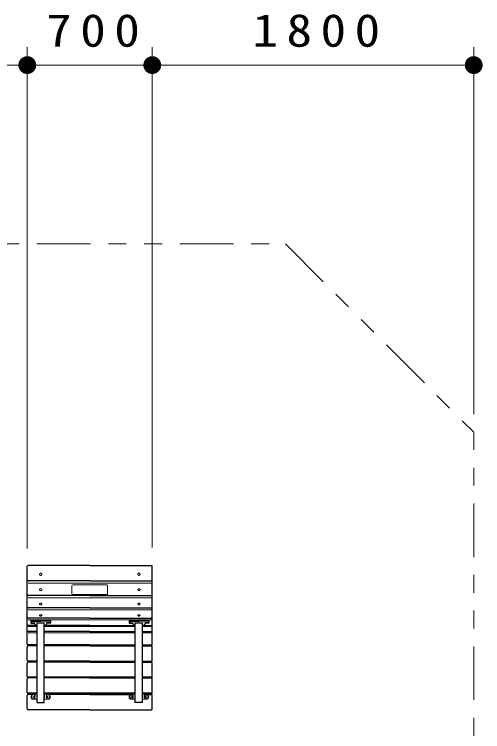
# Model space of a CAD drawing. Units: millimetres on the paper, with parts at other scales. Extents: x -365 to 0, y -12 to 257.
# Drawn here: x -60.06 to -33.84, y 130.44 to 170.58 of the extents above; entities that cross this region are included whole.
import ezdxf

# ---------------------------------------------------------------- set-up
doc = ezdxf.new("R2010")
doc.units = ezdxf.units.MM
doc.linetypes.add('USER3', pattern=[8, 3, -1, 1, -1, 1, -1])
doc.layers.add('LY_1', color=7, linetype='Continuous', lineweight=25)
doc.styles.add('ＭＳ ゴシック', font='')
doc.styles.get('ＭＳ ゴシック').set_extended_font_data('MS Gothic')

# ---------------------------------------------------------------- blocks, each defined once
blk = doc.blocks.new('filled_dot')
at = {"color": 0, "linetype": 'Continuous', "lineweight": -2, "const_width": 1.25}
blk.add_lwpolyline([(-0.625, 0, 1), (0.625, 0, 1)], format="xyb", close=True, dxfattribs=at)

msp = doc.modelspace()

# ---------------------------------------------------------------- linework, layer by layer
at = {"layer": 'LY_1', "lineweight": 13}
for p, q in [((-59.339, 140.69), (-59.339, 168.74)), ((-52.339, 140.74), (-52.339, 168.74)), ((-34.339, 148.196), (-34.339, 168.74)), ((-77.339, 167.74), (-59.339, 167.74)), ((-59.339, 167.74), (-52.339, 167.74)), ((-52.339, 167.74), (-34.339, 167.74)), ((-55.839, 138.742), (-59.289, 138.742)), ((-56.839, 138.155), (-56.839, 138.602)), ((-55.839, 138.652), (-56.789, 138.652)), ((-55.839, 138.742), (-52.389, 138.742)), ((-55.839, 138.652), (-54.889, 138.652)), ((-54.839, 138.155), (-54.839, 138.602)), ((-55.839, 138.105), (-56.789, 138.105)), ((-55.839, 138.105), (-54.889, 138.105)), ((-55.839, 137.933), (-59.289, 137.933)), ((-55.839, 137.933), (-52.389, 137.933)), ((-55.839, 137.253), (-59.289, 137.253)), ((-55.839, 137.253), (-52.389, 137.253)), ((-55.839, 136.689), (-59.289, 136.689)), ((-58.589, 136.576), (-59.138, 136.576)), ((-58.789, 136.51), (-58.389, 136.51)), ((-58.589, 136.576), (-58.04, 136.576)), ((-55.839, 136.689), (-52.389, 136.689)), ((-53.089, 136.576), (-53.638, 136.576)), ((-52.889, 136.51), (-53.289, 136.51)), ((-53.089, 136.576), (-52.54, 136.576)), ((-58.789, 136.327), (-59.289, 136.327)), ((-55.839, 136.327), (-58.389, 136.327)), ((-55.839, 136.327), (-53.289, 136.327)), ((-52.889, 136.327), (-52.389, 136.327)), ((-58.789, 135.975), (-59.289, 135.975)), ((-55.839, 135.975), (-58.389, 135.975)), ((-55.839, 135.975), (-53.289, 135.975)), ((-52.889, 135.975), (-52.389, 135.975)), ((-58.789, 133.505), (-59.289, 133.505)), ((-55.839, 133.505), (-58.389, 133.505)), ((-55.839, 133.505), (-53.289, 133.505)), ((-52.889, 133.505), (-52.389, 133.505)), ((-58.789, 132.618), (-59.289, 132.618)), ((-59.01, 132.509), (-58.965, 132.509)), ((-58.943, 132.267), (-58.943, 132.494)), ((-58.929, 132.523), (-58.919, 132.534)), ((-58.904, 132.45), (-58.904, 132.533)), ((-58.824, 132.549), (-58.883, 132.549)), ((-58.804, 132.53), (-58.804, 132.334)), ((-55.839, 132.618), (-58.389, 132.618)), ((-58.374, 132.53), (-58.374, 132.334)), ((-58.354, 132.549), (-58.295, 132.549)), ((-58.274, 132.45), (-58.274, 132.533)), ((-58.249, 132.523), (-58.259, 132.534)), ((-58.235, 132.267), (-58.235, 132.494)), ((-58.168, 132.509), (-58.213, 132.509)), ((-55.839, 132.618), (-53.289, 132.618)), ((-53.51, 132.509), (-53.465, 132.509)), ((-53.443, 132.267), (-53.443, 132.494)), ((-53.429, 132.523), (-53.419, 132.534)), ((-53.404, 132.45), (-53.404, 132.533)), ((-53.324, 132.549), (-53.383, 132.549)), ((-53.304, 132.53), (-53.304, 132.334)), ((-52.889, 132.618), (-52.389, 132.618)), ((-52.874, 132.53), (-52.874, 132.334)), ((-52.854, 132.549), (-52.795, 132.549)), ((-52.774, 132.45), (-52.774, 132.533)), ((-52.749, 132.523), (-52.759, 132.534)), ((-52.735, 132.267), (-52.735, 132.494)), ((-52.668, 132.509), (-52.713, 132.509)), ((-58.789, 132.251), (-59.01, 132.251)), ((-58.794, 132.39), (-58.789, 132.39)), ((-58.789, 132.324), (-58.794, 132.324)), ((-58.389, 132.39), (-58.384, 132.39)), ((-58.384, 132.324), (-58.389, 132.324)), ((-58.168, 132.251), (-58.389, 132.251)), ((-53.51, 132.251), (-53.289, 132.251)), ((-53.289, 132.39), (-53.294, 132.39)), ((-53.294, 132.324), (-53.289, 132.324)), ((-52.884, 132.39), (-52.889, 132.39)), ((-52.889, 132.324), (-52.884, 132.324)), ((-52.889, 132.251), (-52.668, 132.251))]:
    msp.add_line(p, q, dxfattribs=at)
at = {"layer": 'LY_1', "linetype": 'USER3', "lineweight": 13}
for p, q in [((-66.795, 157.74), (-44.883, 157.74)), ((-44.883, 157.74), (-34.339, 147.196)), ((-34.339, 124.209), (-34.339, 147.196))]:
    msp.add_line(p, q, dxfattribs=at)
at = {"layer": 'LY_1'}
for p, q in [((-55.839, 139.74), (-59.289, 139.74)), ((-55.839, 139.74), (-52.389, 139.74)), ((-59.339, 135.337), (-59.339, 139.69)), ((-52.339, 135.337), (-52.339, 139.69)), ((-55.839, 138.879), (-59.289, 138.879)), ((-55.839, 138.879), (-52.389, 138.879)), ((-55.839, 138.065), (-59.289, 138.065)), ((-55.839, 138.065), (-52.389, 138.065)), ((-55.839, 137.359), (-59.289, 137.359)), ((-55.839, 137.359), (-52.389, 137.359)), ((-55.839, 136.788), (-59.289, 136.788)), ((-59.139, 136.665), (-59.138, 136.529)), ((-59.139, 136.665), (-58.589, 136.665)), ((-59.118, 136.51), (-58.952, 136.51)), ((-58.917, 136.435), (-58.934, 136.498)), ((-58.789, 132.071), (-58.789, 136.51)), ((-58.039, 136.665), (-58.589, 136.665)), ((-58.389, 132.071), (-58.389, 136.51)), ((-58.261, 136.435), (-58.244, 136.498)), ((-58.061, 136.51), (-58.226, 136.51)), ((-58.039, 136.665), (-58.041, 136.529)), ((-55.839, 136.788), (-52.389, 136.788)), ((-53.639, 136.665), (-53.638, 136.529)), ((-53.639, 136.665), (-53.089, 136.665)), ((-53.618, 136.51), (-53.452, 136.51)), ((-53.417, 136.435), (-53.434, 136.498)), ((-53.289, 132.071), (-53.289, 136.51)), ((-52.539, 136.665), (-53.089, 136.665)), ((-52.889, 132.071), (-52.889, 136.51)), ((-52.761, 136.435), (-52.744, 136.498)), ((-52.561, 136.51), (-52.726, 136.51)), ((-52.539, 136.665), (-52.541, 136.529)), ((-58.789, 136.372), (-59.289, 136.372)), ((-58.789, 136.405), (-58.871, 136.405)), ((-58.389, 136.405), (-58.307, 136.405)), ((-55.839, 136.372), (-58.389, 136.372)), ((-55.839, 136.372), (-53.289, 136.372)), ((-53.289, 136.405), (-53.371, 136.405)), ((-52.889, 136.405), (-52.807, 136.405)), ((-52.889, 136.372), (-52.389, 136.372)), ((-58.789, 136.033), (-59.289, 136.033)), ((-55.839, 136.033), (-58.389, 136.033)), ((-55.839, 136.033), (-53.289, 136.033)), ((-52.889, 136.033), (-52.389, 136.033)), ((-58.789, 135.287), (-59.289, 135.287)), ((-55.839, 135.287), (-58.389, 135.287)), ((-55.839, 135.287), (-53.289, 135.287)), ((-52.889, 135.287), (-52.389, 135.287)), ((-59.339, 134.435), (-59.339, 135.185)), ((-58.789, 135.235), (-59.289, 135.235)), ((-55.839, 135.235), (-58.389, 135.235)), ((-55.839, 135.235), (-53.289, 135.235)), ((-52.889, 135.235), (-52.389, 135.235)), ((-52.339, 134.435), (-52.339, 135.185)), ((-59.339, 133.507), (-59.339, 134.276)), ((-58.789, 134.385), (-59.289, 134.385)), ((-58.789, 134.326), (-59.289, 134.326)), ((-55.839, 134.385), (-58.389, 134.385)), ((-55.839, 134.326), (-58.389, 134.326)), ((-55.839, 134.385), (-53.289, 134.385)), ((-55.839, 134.326), (-53.289, 134.326)), ((-52.889, 134.385), (-52.389, 134.385)), ((-52.889, 134.326), (-52.389, 134.326)), ((-52.339, 133.507), (-52.339, 134.276)), ((-59.339, 132.621), (-59.339, 133.39)), ((-58.789, 133.457), (-59.289, 133.457)), ((-58.789, 133.44), (-59.289, 133.44)), ((-55.839, 133.457), (-58.389, 133.457)), ((-55.839, 133.44), (-58.389, 133.44)), ((-55.839, 133.457), (-53.289, 133.457)), ((-55.839, 133.44), (-53.289, 133.44)), ((-52.889, 133.457), (-52.389, 133.457)), ((-52.889, 133.44), (-52.389, 133.44)), ((-52.339, 132.621), (-52.339, 133.39)), ((-58.789, 132.571), (-59.289, 132.571)), ((-58.941, 132.515), (-59.289, 132.515)), ((-55.839, 132.571), (-58.389, 132.571)), ((-55.839, 132.515), (-58.237, 132.515)), ((-55.839, 132.571), (-53.289, 132.571)), ((-55.839, 132.515), (-53.441, 132.515)), ((-52.889, 132.571), (-52.389, 132.571)), ((-52.737, 132.515), (-52.389, 132.515)), ((-59.339, 131.715), (-59.339, 132.465)), ((-52.339, 131.715), (-52.339, 132.465)), ((-58.789, 132.071), (-58.389, 132.071)), ((-52.889, 132.071), (-53.289, 132.071)), ((-55.839, 131.665), (-59.289, 131.665)), ((-55.839, 131.665), (-52.389, 131.665))]:
    msp.add_line(p, q, dxfattribs=at)
at = {"layer": 'LY_1', "lineweight": 13}
for points in [[(-58.654, 139.243), (-58.654, 139.238), (-58.653, 139.233), (-58.652, 139.228), (-58.65, 139.223), (-58.648, 139.218), (-58.645, 139.213), (-58.642, 139.209), (-58.639, 139.205), (-58.635, 139.201), (-58.631, 139.197), (-58.626, 139.194), (-58.622, 139.191), (-58.617, 139.189), (-58.611, 139.187), (-58.606, 139.185), (-58.6, 139.184), (-58.595, 139.183), (-58.589, 139.183), (-58.583, 139.183), (-58.578, 139.184), (-58.572, 139.185), (-58.567, 139.187), (-58.562, 139.189), (-58.557, 139.191), (-58.552, 139.194), (-58.547, 139.197), (-58.543, 139.201), (-58.539, 139.205), (-58.536, 139.209), (-58.533, 139.213), (-58.53, 139.218), (-58.528, 139.223), (-58.526, 139.228), (-58.525, 139.233), (-58.524, 139.238), (-58.524, 139.243), (-58.524, 139.249), (-58.525, 139.254), (-58.526, 139.259), (-58.528, 139.264), (-58.53, 139.269), (-58.533, 139.274), (-58.536, 139.278), (-58.539, 139.282), (-58.543, 139.286), (-58.547, 139.29), (-58.552, 139.293), (-58.557, 139.296), (-58.562, 139.298), (-58.567, 139.3), (-58.572, 139.302), (-58.578, 139.303), (-58.583, 139.304), (-58.589, 139.304), (-58.595, 139.304), (-58.6, 139.303), (-58.606, 139.302), (-58.611, 139.3), (-58.617, 139.298), (-58.622, 139.296), (-58.626, 139.293), (-58.631, 139.29), (-58.635, 139.286), (-58.639, 139.282), (-58.642, 139.278), (-58.645, 139.274), (-58.648, 139.269), (-58.65, 139.264), (-58.652, 139.259), (-58.653, 139.254), (-58.654, 139.249)], [(-53.024, 139.243), (-53.024, 139.249), (-53.025, 139.254), (-53.026, 139.259), (-53.028, 139.264), (-53.03, 139.269), (-53.033, 139.274), (-53.036, 139.278), (-53.039, 139.282), (-53.043, 139.286), (-53.047, 139.29), (-53.052, 139.293), (-53.057, 139.296), (-53.062, 139.298), (-53.067, 139.3), (-53.072, 139.302), (-53.078, 139.303), (-53.083, 139.304), (-53.089, 139.304), (-53.095, 139.304), (-53.1, 139.303), (-53.106, 139.302), (-53.111, 139.3), (-53.117, 139.298), (-53.122, 139.296), (-53.126, 139.293), (-53.131, 139.29), (-53.135, 139.286), (-53.139, 139.282), (-53.142, 139.278), (-53.145, 139.274), (-53.148, 139.269), (-53.15, 139.264), (-53.152, 139.259), (-53.153, 139.254), (-53.154, 139.249), (-53.154, 139.243), (-53.154, 139.238), (-53.153, 139.233), (-53.152, 139.228), (-53.15, 139.223), (-53.148, 139.218), (-53.145, 139.213), (-53.142, 139.209), (-53.139, 139.205), (-53.135, 139.201), (-53.131, 139.197), (-53.126, 139.194), (-53.122, 139.191), (-53.117, 139.189), (-53.111, 139.187), (-53.106, 139.185), (-53.1, 139.184), (-53.095, 139.183), (-53.089, 139.183), (-53.083, 139.183), (-53.078, 139.184), (-53.072, 139.185), (-53.067, 139.187), (-53.062, 139.189), (-53.057, 139.191), (-53.052, 139.194), (-53.047, 139.197), (-53.043, 139.201), (-53.039, 139.205), (-53.036, 139.209), (-53.033, 139.213), (-53.03, 139.218), (-53.028, 139.223), (-53.026, 139.228), (-53.025, 139.233), (-53.024, 139.238)], [(-58.654, 138.384), (-58.654, 138.379), (-58.653, 138.375), (-58.652, 138.37), (-58.65, 138.365), (-58.648, 138.361), (-58.645, 138.357), (-58.642, 138.353), (-58.639, 138.349), (-58.635, 138.345), (-58.631, 138.342), (-58.626, 138.339), (-58.622, 138.337), (-58.617, 138.335), (-58.611, 138.333), (-58.606, 138.331), (-58.6, 138.33), (-58.595, 138.33), (-58.589, 138.329), (-58.583, 138.33), (-58.578, 138.33), (-58.572, 138.331), (-58.567, 138.333), (-58.562, 138.335), (-58.557, 138.337), (-58.552, 138.339), (-58.547, 138.342), (-58.543, 138.345), (-58.539, 138.349), (-58.536, 138.353), (-58.533, 138.357), (-58.53, 138.361), (-58.528, 138.365), (-58.526, 138.37), (-58.525, 138.375), (-58.524, 138.379), (-58.524, 138.384), (-58.524, 138.389), (-58.525, 138.394), (-58.526, 138.398), (-58.528, 138.403), (-58.53, 138.407), (-58.533, 138.411), (-58.536, 138.415), (-58.539, 138.419), (-58.543, 138.423), (-58.547, 138.426), (-58.552, 138.429), (-58.557, 138.431), (-58.562, 138.434), (-58.567, 138.436), (-58.572, 138.437), (-58.578, 138.438), (-58.583, 138.439), (-58.589, 138.439), (-58.595, 138.439), (-58.6, 138.438), (-58.606, 138.437), (-58.611, 138.436), (-58.617, 138.434), (-58.622, 138.431), (-58.626, 138.429), (-58.631, 138.426), (-58.635, 138.423), (-58.639, 138.419), (-58.642, 138.415), (-58.645, 138.411), (-58.648, 138.407), (-58.65, 138.403), (-58.652, 138.398), (-58.653, 138.394), (-58.654, 138.389)], [(-53.024, 138.384), (-53.024, 138.389), (-53.025, 138.394), (-53.026, 138.398), (-53.028, 138.403), (-53.03, 138.407), (-53.033, 138.411), (-53.036, 138.415), (-53.039, 138.419), (-53.043, 138.423), (-53.047, 138.426), (-53.052, 138.429), (-53.057, 138.431), (-53.062, 138.434), (-53.067, 138.436), (-53.072, 138.437), (-53.078, 138.438), (-53.083, 138.439), (-53.089, 138.439), (-53.095, 138.439), (-53.1, 138.438), (-53.106, 138.437), (-53.111, 138.436), (-53.117, 138.434), (-53.122, 138.431), (-53.126, 138.429), (-53.131, 138.426), (-53.135, 138.423), (-53.139, 138.419), (-53.142, 138.415), (-53.145, 138.411), (-53.148, 138.407), (-53.15, 138.403), (-53.152, 138.398), (-53.153, 138.394), (-53.154, 138.389), (-53.154, 138.384), (-53.154, 138.379), (-53.153, 138.375), (-53.152, 138.37), (-53.15, 138.365), (-53.148, 138.361), (-53.145, 138.357), (-53.142, 138.353), (-53.139, 138.349), (-53.135, 138.345), (-53.131, 138.342), (-53.126, 138.339), (-53.122, 138.337), (-53.117, 138.335), (-53.111, 138.333), (-53.106, 138.331), (-53.1, 138.33), (-53.095, 138.33), (-53.089, 138.329), (-53.083, 138.33), (-53.078, 138.33), (-53.072, 138.331), (-53.067, 138.333), (-53.062, 138.335), (-53.057, 138.337), (-53.052, 138.339), (-53.047, 138.342), (-53.043, 138.345), (-53.039, 138.349), (-53.036, 138.353), (-53.033, 138.357), (-53.03, 138.361), (-53.028, 138.365), (-53.026, 138.37), (-53.025, 138.375), (-53.024, 138.379)], [(-58.654, 137.583), (-58.654, 137.579), (-58.653, 137.575), (-58.652, 137.571), (-58.65, 137.567), (-58.648, 137.563), (-58.645, 137.56), (-58.642, 137.556), (-58.639, 137.553), (-58.635, 137.55), (-58.631, 137.547), (-58.626, 137.545), (-58.622, 137.543), (-58.617, 137.541), (-58.611, 137.539), (-58.606, 137.538), (-58.6, 137.537), (-58.595, 137.536), (-58.589, 137.536), (-58.583, 137.536), (-58.578, 137.537), (-58.572, 137.538), (-58.567, 137.539), (-58.562, 137.541), (-58.557, 137.543), (-58.552, 137.545), (-58.547, 137.547), (-58.543, 137.55), (-58.539, 137.553), (-58.536, 137.556), (-58.533, 137.56), (-58.53, 137.563), (-58.528, 137.567), (-58.526, 137.571), (-58.525, 137.575), (-58.524, 137.579), (-58.524, 137.583), (-58.524, 137.587), (-58.525, 137.591), (-58.526, 137.595), (-58.528, 137.599), (-58.53, 137.603), (-58.533, 137.607), (-58.536, 137.61), (-58.539, 137.613), (-58.543, 137.616), (-58.547, 137.619), (-58.552, 137.622), (-58.557, 137.624), (-58.562, 137.626), (-58.567, 137.627), (-58.572, 137.629), (-58.578, 137.63), (-58.583, 137.63), (-58.589, 137.63), (-58.595, 137.63), (-58.6, 137.63), (-58.606, 137.629), (-58.611, 137.627), (-58.617, 137.626), (-58.622, 137.624), (-58.626, 137.622), (-58.631, 137.619), (-58.635, 137.616), (-58.639, 137.613), (-58.642, 137.61), (-58.645, 137.607), (-58.648, 137.603), (-58.65, 137.599), (-58.652, 137.595), (-58.653, 137.591), (-58.654, 137.587)], [(-53.024, 137.583), (-53.024, 137.587), (-53.025, 137.591), (-53.026, 137.595), (-53.028, 137.599), (-53.03, 137.603), (-53.033, 137.607), (-53.036, 137.61), (-53.039, 137.613), (-53.043, 137.616), (-53.047, 137.619), (-53.052, 137.622), (-53.057, 137.624), (-53.062, 137.626), (-53.067, 137.627), (-53.072, 137.629), (-53.078, 137.63), (-53.083, 137.63), (-53.089, 137.63), (-53.095, 137.63), (-53.1, 137.63), (-53.106, 137.629), (-53.111, 137.627), (-53.117, 137.626), (-53.122, 137.624), (-53.126, 137.622), (-53.131, 137.619), (-53.135, 137.616), (-53.139, 137.613), (-53.142, 137.61), (-53.145, 137.607), (-53.148, 137.603), (-53.15, 137.599), (-53.152, 137.595), (-53.153, 137.591), (-53.154, 137.587), (-53.154, 137.583), (-53.154, 137.579), (-53.153, 137.575), (-53.152, 137.571), (-53.15, 137.567), (-53.148, 137.563), (-53.145, 137.56), (-53.142, 137.556), (-53.139, 137.553), (-53.135, 137.55), (-53.131, 137.547), (-53.126, 137.545), (-53.122, 137.543), (-53.117, 137.541), (-53.111, 137.539), (-53.106, 137.538), (-53.1, 137.537), (-53.095, 137.536), (-53.089, 137.536), (-53.083, 137.536), (-53.078, 137.537), (-53.072, 137.538), (-53.067, 137.539), (-53.062, 137.541), (-53.057, 137.543), (-53.052, 137.545), (-53.047, 137.547), (-53.043, 137.55), (-53.039, 137.553), (-53.036, 137.556), (-53.033, 137.56), (-53.03, 137.563), (-53.028, 137.567), (-53.026, 137.571), (-53.025, 137.575), (-53.024, 137.579)], [(-58.654, 136.945), (-58.654, 136.941), (-58.653, 136.938), (-58.652, 136.935), (-58.65, 136.932), (-58.648, 136.929), (-58.645, 136.926), (-58.642, 136.923), (-58.639, 136.921), (-58.635, 136.918), (-58.631, 136.916), (-58.626, 136.914), (-58.622, 136.912), (-58.617, 136.911), (-58.611, 136.909), (-58.606, 136.908), (-58.6, 136.908), (-58.595, 136.907), (-58.589, 136.907), (-58.583, 136.907), (-58.578, 136.908), (-58.572, 136.908), (-58.567, 136.909), (-58.562, 136.911), (-58.557, 136.912), (-58.552, 136.914), (-58.547, 136.916), (-58.543, 136.918), (-58.539, 136.921), (-58.536, 136.923), (-58.533, 136.926), (-58.53, 136.929), (-58.528, 136.932), (-58.526, 136.935), (-58.525, 136.938), (-58.524, 136.941), (-58.524, 136.945), (-58.524, 136.948), (-58.525, 136.951), (-58.526, 136.954), (-58.528, 136.958), (-58.53, 136.961), (-58.533, 136.964), (-58.536, 136.966), (-58.539, 136.969), (-58.543, 136.971), (-58.547, 136.974), (-58.552, 136.976), (-58.557, 136.977), (-58.562, 136.979), (-58.567, 136.98), (-58.572, 136.981), (-58.578, 136.982), (-58.583, 136.982), (-58.589, 136.982), (-58.595, 136.982), (-58.6, 136.982), (-58.606, 136.981), (-58.611, 136.98), (-58.617, 136.979), (-58.622, 136.977), (-58.626, 136.976), (-58.631, 136.974), (-58.635, 136.971), (-58.639, 136.969), (-58.642, 136.966), (-58.645, 136.964), (-58.648, 136.961), (-58.65, 136.958), (-58.652, 136.954), (-58.653, 136.951), (-58.654, 136.948)], [(-53.024, 136.945), (-53.024, 136.948), (-53.025, 136.951), (-53.026, 136.954), (-53.028, 136.958), (-53.03, 136.961), (-53.033, 136.964), (-53.036, 136.966), (-53.039, 136.969), (-53.043, 136.971), (-53.047, 136.974), (-53.052, 136.976), (-53.057, 136.977), (-53.062, 136.979), (-53.067, 136.98), (-53.072, 136.981), (-53.078, 136.982), (-53.083, 136.982), (-53.089, 136.982), (-53.095, 136.982), (-53.1, 136.982), (-53.106, 136.981), (-53.111, 136.98), (-53.117, 136.979), (-53.122, 136.977), (-53.126, 136.976), (-53.131, 136.974), (-53.135, 136.971), (-53.139, 136.969), (-53.142, 136.966), (-53.145, 136.964), (-53.148, 136.961), (-53.15, 136.958), (-53.152, 136.954), (-53.153, 136.951), (-53.154, 136.948), (-53.154, 136.945), (-53.154, 136.941), (-53.153, 136.938), (-53.152, 136.935), (-53.15, 136.932), (-53.148, 136.929), (-53.145, 136.926), (-53.142, 136.923), (-53.139, 136.921), (-53.135, 136.918), (-53.131, 136.916), (-53.126, 136.914), (-53.122, 136.912), (-53.117, 136.911), (-53.111, 136.909), (-53.106, 136.908), (-53.1, 136.908), (-53.095, 136.907), (-53.089, 136.907), (-53.083, 136.907), (-53.078, 136.908), (-53.072, 136.908), (-53.067, 136.909), (-53.062, 136.911), (-53.057, 136.912), (-53.052, 136.914), (-53.047, 136.916), (-53.043, 136.918), (-53.039, 136.921), (-53.036, 136.923), (-53.033, 136.926), (-53.03, 136.929), (-53.028, 136.932), (-53.026, 136.935), (-53.025, 136.938), (-53.024, 136.941)]]:
    msp.add_lwpolyline(points, close=True, dxfattribs=at)
for points in [[(-58.943, 132.267), (-58.923, 132.281), (-58.909, 132.324), (-58.904, 132.45)], [(-58.235, 132.267), (-58.255, 132.281), (-58.269, 132.324), (-58.274, 132.45)], [(-53.443, 132.267), (-53.423, 132.281), (-53.409, 132.324), (-53.404, 132.45)], [(-52.735, 132.267), (-52.755, 132.281), (-52.769, 132.324), (-52.774, 132.45)]]:
    msp.add_lwpolyline(points, dxfattribs=at)
for centre in [(-59.039, 132.38), (-58.139, 132.38), (-53.539, 132.38), (-52.639, 132.38)]:
    msp.add_circle(centre, 0.06, dxfattribs=at)
at = {"layer": 'LY_1'}
for centre, radius, start, end in [((-59.289, 139.69), 0.05, 90, 180), ((-52.389, 139.69), 0.05, 0, 90), ((-59.289, 138.929), 0.05, 180, 270), ((-52.389, 138.929), 0.05, 270, 0), ((-59.289, 138.115), 0.05, 180, 270), ((-52.389, 138.115), 0.05, 270, 0), ((-59.289, 137.409), 0.05, 180, 270), ((-52.389, 137.409), 0.05, 270, 0), ((-59.289, 136.838), 0.05, 180, 270), ((-59.118, 136.53), 0.02, 182, 270), ((-58.952, 136.49), 0.02, 23.6294, 90), ((-58.226, 136.49), 0.02, 90, 156.3706), ((-58.061, 136.53), 0.02, 270, 358), ((-53.618, 136.53), 0.02, 182, 270), ((-53.452, 136.49), 0.02, 23.6294, 90), ((-52.726, 136.49), 0.02, 90, 156.3706), ((-52.561, 136.53), 0.02, 270, 358), ((-52.389, 136.838), 0.05, 270, 0), ((-59.289, 136.422), 0.05, 180, 270), ((-58.871, 136.455), 0.05, 203.6294, 270), ((-58.307, 136.455), 0.05, 270, 336.3706), ((-53.371, 136.455), 0.05, 203.6294, 270), ((-52.807, 136.455), 0.05, 270, 336.3706), ((-52.389, 136.422), 0.05, 270, 0), ((-59.289, 136.083), 0.05, 180, 270), ((-52.389, 136.083), 0.05, 270, 0), ((-59.289, 135.337), 0.05, 180, 270), ((-52.389, 135.337), 0.05, 270, 0), ((-59.289, 135.185), 0.05, 90, 180), ((-52.389, 135.185), 0.05, 0, 90), ((-59.289, 134.435), 0.05, 180, 270), ((-59.289, 134.276), 0.05, 90, 180), ((-52.389, 134.435), 0.05, 270, 0), ((-52.389, 134.276), 0.05, 0, 90), ((-59.289, 133.507), 0.05, 180, 270), ((-59.289, 133.39), 0.05, 90, 180), ((-52.389, 133.507), 0.05, 270, 0), ((-52.389, 133.39), 0.05, 0, 90), ((-59.289, 132.621), 0.05, 180, 270), ((-59.289, 132.465), 0.05, 90, 180), ((-52.389, 132.621), 0.05, 270, 0), ((-52.389, 132.465), 0.05, 0, 90), ((-59.289, 131.715), 0.05, 180, 270), ((-52.389, 131.715), 0.05, 270, 0)]:
    msp.add_arc(centre, radius, start, end, dxfattribs=at)
at = {"layer": 'LY_1', "lineweight": 13}
for centre, radius, start, end in [((-56.789, 138.602), 0.05, 90, 180), ((-54.889, 138.602), 0.05, 0, 90), ((-56.789, 138.155), 0.05, 180, 270), ((-54.889, 138.155), 0.05, 270, 0), ((-59.01, 132.38), 0.129, 90, 270), ((-58.965, 132.559), 0.05, 270, 315), ((-58.883, 132.499), 0.05, 90, 135), ((-58.824, 132.53), 0.02, 0, 90), ((-58.354, 132.53), 0.02, 90, 180), ((-58.295, 132.499), 0.05, 45, 90), ((-58.213, 132.559), 0.05, 225, 270), ((-58.168, 132.38), 0.129, 270, 90), ((-53.51, 132.38), 0.129, 90, 270), ((-53.465, 132.559), 0.05, 270, 315), ((-53.383, 132.499), 0.05, 90, 135), ((-53.324, 132.53), 0.02, 360, 90), ((-52.854, 132.53), 0.02, 90, 180), ((-52.795, 132.499), 0.05, 45, 90), ((-52.713, 132.559), 0.05, 225, 270), ((-52.668, 132.38), 0.129, 270, 90), ((-58.794, 132.4), 0.01, 180, 270), ((-58.794, 132.334), 0.01, 180, 270), ((-58.384, 132.4), 0.01, 270, 0), ((-58.384, 132.334), 0.01, 270, 0), ((-53.294, 132.4), 0.01, 180, 270), ((-53.294, 132.334), 0.01, 180, 270), ((-52.884, 132.4), 0.01, 270, 0), ((-52.884, 132.334), 0.01, 270, 0)]:
    msp.add_arc(centre, radius, start, end, dxfattribs=at)

# ---------------------------------------------------------------- block references
at = {"layer": 'LY_1', "lineweight": 13, "xscale": 0.4, "yscale": 0.4}
for p in [(-59.339, 167.74), (-52.339, 167.74)]:
    msp.add_blockref('filled_dot', p, dxfattribs=at)
at = {"layer": 'LY_1', "lineweight": 13, "xscale": 0.4, "yscale": 0.4, "rotation": 180}
for p in [(-59.339, 167.74), (-52.339, 167.74), (-34.339, 167.74)]:
    msp.add_blockref('filled_dot', p, dxfattribs=at)

# ---------------------------------------------------------------- texts
at = {"layer": 'LY_1', "char_height": 1.833, "attachment_point": 8, "style": 'ＭＳ ゴシック'}
for s, insert in [('\\T1.33;\\W1.15;700', (-55.422, 168.74)), ('\\T1.33;\\W1.15;1800', (-42.918, 168.74))]:
    msp.add_mtext(s, dxfattribs=dict(at, insert=insert))

doc.saveas('drawing.dxf')
